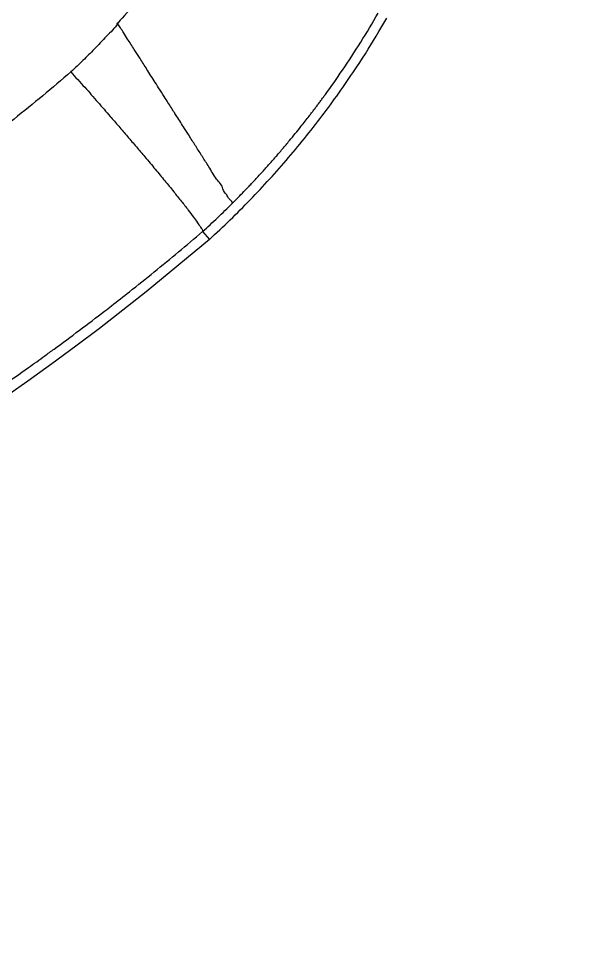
# Model space of a CAD drawing. Header units: millimetres. Extents: x 1145859089 to 1147511753, y -1047484727 to -1047247487.
# Drawn here: x 1147320293.4 to 1147320349.8, y -1047439528.4 to -1047439438.1 of the extents above; entities that cross this region are included whole.
import ezdxf
from ezdxf.xclip import XClip

# ---------------------------------------------------------------- set-up
doc = ezdxf.new("R2010")
doc.units = ezdxf.units.MM
doc.header["$LTSCALE"] = 100
doc.header["$MEASUREMENT"] = 0
doc.header["$XCLIPFRAME"] = 2
doc.layers.get('0').update_dxf_attribs({"linetype": 'CONTINUOUS'})
doc.layers.add('XREF', color=135, linetype='CONTINUOUS')
doc.layers.add('단지배치도$0$W240910', color=135, linetype='CONTINUOUS')

# ---------------------------------------------------------------- blocks, each defined once
blk = doc.blocks.new('단지배치도$0$zw$9902')
at = {"layer": '단지배치도$0$W240910', "linetype": 'ByBlock', "ltscale": 20}
for p, q in [((60039.527, -68089.836), (60040.2, -68090.598)), ((60040.2, -68090.598), (60033.973, -68095.753)), ((60033.973, -68095.753), (60031.678, -68097.571)), ((60031.678, -68097.571), (60029.362, -68099.362)), ((60029.362, -68099.362), (60027.025, -68101.126)), ((60027.025, -68101.126), (60024.669, -68102.864)), ((60024.669, -68102.864), (60022.292, -68104.573)), ((60022.292, -68104.573), (60020.435, -68105.881))]:
    blk.add_line(p, q, dxfattribs=at)
at = {"layer": '단지배치도$0$W240910'}
for radius in [11431.377, 11931.377]:
    blk.add_arc((57394.291, -57699.4), radius, 251.6277496, 321.4181311, dxfattribs=at)
at = {"layer": '단지배치도$0$W240910', "linetype": 'ByBlock', "ltscale": 20}
blk.add_arc((59979.714, -68024.036), 89.911, 329.15631, 330.12048, dxfattribs=at)
for points, knots in [([(60046.696, -68037.433), (60046.382, -68038.906), (60046.042, -68040.535), (60045.572, -68042.313), (60045.433, -68042.826), (60045.273, -68043.398), (60045.075, -68044.08), (60044.862, -68044.784), (60044.661, -68045.421), (60044.506, -68045.9), (60044.374, -68046.3), (60044.229, -68046.732), (60043.999, -68047.397), (60043.555, -68048.635), (60042.603, -68051.093), (60041.576, -68053.398), (60040.691, -68055.191), (60040.378, -68055.808), (60040.1, -68056.344), (60039.858, -68056.799), (60039.616, -68057.25), (60039.391, -68057.658), (60039.135, -68058.118), (60038.872, -68058.582), (60038.565, -68059.11), (60038.255, -68059.634), (60037.94, -68060.155), (60037.62, -68060.673), (60037.189, -68061.356), (60036.641, -68062.201), (60035.965, -68063.201), (60035.273, -68064.187), (60034.536, -68065.197), (60033.814, -68066.155), (60032.993, -68067.175), (60032.438, -68067.928), (60030.725, -68069.724), (60031.173, -68069.347)], [0, 0, 0, 0, 4.518138, 4.98761, 5.519291, 6.113066, 6.768875, 7.649409, 8.317802, 8.774307, 9.159361, 9.580814, 10.143028, 11.268688, 13.525753, 18.051297, 18.832091, 19.524161, 20.127712, 20.643007, 21.07032, 21.66195, 22.040052, 22.651282, 23.261655, 23.871211, 24.480004, 25.088098, 25.695569, 26.903457, 28.109964, 29.315847, 30.522095, 31.839608, 33.002428, 34.150196, 35.90749, 35.90749, 35.90749, 35.90749]), ([(60042.441, -68087.059), (60042.527, -68086.974), (60042.72, -68086.782), (60043.105, -68086.39), (60043.519, -68085.969), (60043.935, -68085.536), (60044.264, -68085.19), (60044.579, -68084.856), (60044.938, -68084.47), (60045.305, -68084.072), (60045.688, -68083.65), (60046.079, -68083.214), (60046.435, -68082.812), (60046.775, -68082.423), (60047.073, -68082.079), (60047.521, -68081.556), (60048.06, -68080.915), (60048.66, -68080.184), (60049.177, -68079.541), (60049.631, -68078.968), (60049.981, -68078.519), (60050.263, -68078.152), (60050.495, -68077.848), (60050.725, -68077.545), (60050.954, -68077.24), (60051.181, -68076.935), (60051.407, -68076.628), (60052.129, -68075.641), (60053.394, -68073.843), (60055.129, -68071.184), (60056.267, -68069.293), (60056.817, -68068.335)], [0, 0, 0, 0, 0.364712, 0.816026, 1.647545, 2.136878, 2.616944, 3.07875, 3.515096, 4.197461, 4.704629, 5.225353, 5.952016, 6.317413, 6.772418, 7.31695, 8.384317, 9.28608, 10.155054, 10.858087, 11.4787, 11.864184, 12.245075, 12.625956, 13.006823, 13.387674, 13.768505, 14.149315, 17.056546, 20.361245, 23.674338, 23.674338, 23.674338, 23.674338]), ([(60031.173, -68069.347), (60030.869, -68069.815), (60030.001, -68070.59), (60029.254, -68071.457), (60028.836, -68071.871)], [0, 0, 0, 0, 1.67337, 3.440113, 3.440113, 3.440113, 3.440113]), ([(60040.139, -68083.443), (60039.929, -68083.111), (60039.508, -68082.454), (60038.882, -68081.467), (60038.292, -68080.54), (60037.789, -68079.747), (60037.365, -68079.079), (60037.033, -68078.559), (60036.73, -68078.082), (60036.441, -68077.627), (60036.108, -68077.104), (60035.686, -68076.441), (60035.234, -68075.73), (60034.762, -68074.989), (60034.347, -68074.336), (60033.961, -68073.729), (60033.614, -68073.186), (60033.228, -68072.575), (60032.74, -68071.812), (60032.222, -68070.996), (60031.773, -68070.29), (60031.451, -68069.782), (60031.26, -68069.489), (60031.173, -68069.347)], [0, 0, 0, 0, 1.179301, 2.342456, 3.506143, 4.473842, 5.160793, 5.879994, 6.325824, 6.855944, 7.496249, 8.18678, 9.210974, 10.025851, 10.82309, 11.530409, 12.18399, 12.757494, 13.698048, 14.901772, 15.656142, 16.207344, 16.706154, 16.706154, 16.706154, 16.706154]), ([(60040.2, -68090.598), (60041.581, -68089.339), (60044.262, -68086.733), (60048.037, -68082.586), (60051.547, -68078.212), (60054.489, -68074.042), (60056.21, -68071.304), (60056.909, -68070.133)], [0, 0, 0, 0, 5.604425, 11.208847, 16.813268, 22.417692, 26.509652, 26.509652, 26.509652, 26.509652]), ([(60028.836, -68071.871), (60028.481, -68072.247), (60027.72, -68072.988), (60026.956, -68073.726), (60026.557, -68074.095)], [0, 0, 0, 0, 1.552487, 3.184526, 3.184526, 3.184526, 3.184526]), ([(60026.557, -68074.095), (60024.724, -68075.692), (60020.816, -68078.894), (60015.062, -68083.369), (60011.082, -68086.152), (60009.263, -68087.453)], [0, 0, 0, 0, 7.294095, 15.152219, 21.860712, 21.860712, 21.860712, 21.860712]), ([(60026.557, -68074.095), (60026.981, -68074.624), (60027.905, -68075.587), (60029.176, -68077.062), (60030.295, -68078.338), (60031.269, -68079.465), (60032.132, -68080.467), (60032.991, -68081.473), (60033.903, -68082.549), (60034.838, -68083.663), (60035.786, -68084.807), (60036.649, -68085.862), (60037.417, -68086.821), (60038.074, -68087.654), (60038.462, -68088.176), (60038.64, -68088.41)], [0, 0, 0, 0, 2.033653, 3.997936, 5.842594, 7.124382, 8.466422, 9.808844, 11.093688, 12.698846, 14.169551, 15.553294, 16.788003, 17.853596, 18.737237, 18.737237, 18.737237, 18.737237]), ([(60041.534, -68085.633), (60041.462, -68085.254), (60040.778, -68084.611), (60040.397, -68083.848), (60040.139, -68083.443)], [0, 0, 0, 0, 1.157815, 2.59619, 2.59619, 2.59619, 2.59619]), ([(60042.441, -68087.059), (60042.538, -68086.927), (60042.078, -68086.638), (60041.934, -68086.153), (60041.577, -68085.858), (60041.534, -68085.633)], [0, 0, 0, 0, 0.492114, 1.004173, 1.690206, 1.690206, 1.690206, 1.690206]), ([(60039.527, -68089.836), (60039.775, -68089.61), (60040.269, -68089.154), (60041.246, -68088.234), (60041.966, -68087.532), (60042.441, -68087.059)], [0, 0, 0, 0, 1.007293, 2.015024, 4.025202, 4.025202, 4.025202, 4.025202]), ([(60038.64, -68088.41), (60038.776, -68088.588), (60039.015, -68088.91), (60039.29, -68089.373), (60039.55, -68089.67), (60039.527, -68089.836)], [0, 0, 0, 0, 0.671798, 1.181179, 1.684516, 1.684516, 1.684516, 1.684516]), ([(60029.873, -68097.662), (60030.101, -68097.487), (60030.921, -68096.853), (60032.553, -68095.576), (60035.563, -68093.166), (60037.952, -68091.18), (60039.527, -68089.836)], [0, 0, 0, 0, 0.863277, 3.109586, 6.217393, 12.429605, 12.429605, 12.429605, 12.429605]), ([(60019.815, -68105.012), (60020.667, -68104.422), (60022.062, -68103.443), (60023.746, -68102.234), (60026.267, -68100.4), (60028.226, -68098.932), (60029.873, -68097.662)], [0, 0, 0, 0, 3.107718, 5.114105, 6.219866, 12.457963, 12.457963, 12.457963, 12.457963])]:
    blk.add_open_spline(points, degree=3, knots=knots, dxfattribs=at)
blk = doc.blocks.new('단지배치도')
blk.add_blockref('단지배치도$0$zw$9902', (141034.193, 142437.157))

msp = doc.modelspace()

# ---------------------------------------------------------------- block references
at = {"layer": 'XREF'}
ref = msp.add_blockref('단지배치도', (1147119237.834579, -1047513806.462535), dxfattribs=at)
XClip(ref).set_block_clipping_path([(72982.4064819524, 34919.7593965298), (360382.4067475507, 255319.7593436697)])

doc.saveas('drawing.dxf')
